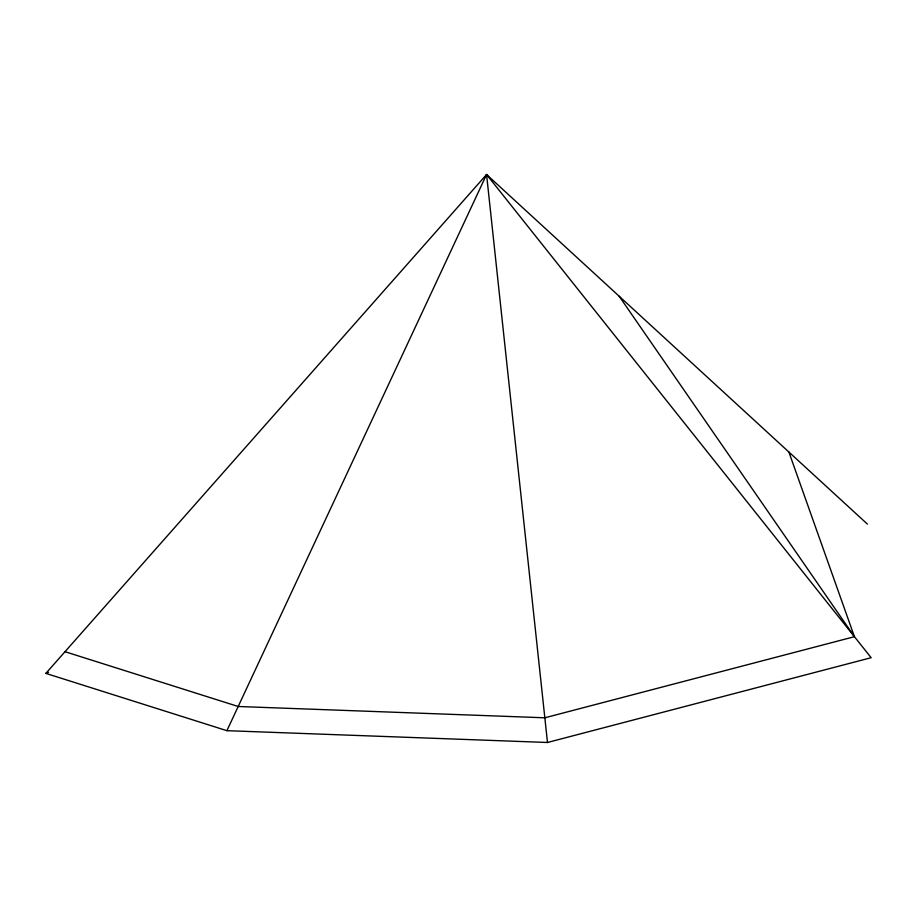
<?xml version="1.0" encoding="UTF-8"?>
<svg xmlns="http://www.w3.org/2000/svg" width="917" height="917" viewBox="0 0 917 917"><rect width="100%" height="100%" fill="white"/><g stroke="black" fill="none" stroke-linecap="round" stroke-linejoin="round"><path stroke-width="1.38" d="M226.9 730.677L547.483 742.483L871.15 657.707L486.572 174.517L45.85 673.387L226.9 730.677L486.572 174.517L867.425 524.123M485.173 177.313L486.572 174.517L547.483 742.483M45.85 673.387L48.498 672.333M788.884 452.024L854.426 636.696L544.836 717.793L238.191 706.491L65.015 651.7M619.158 296.225L854.426 636.696"/></g></svg>
